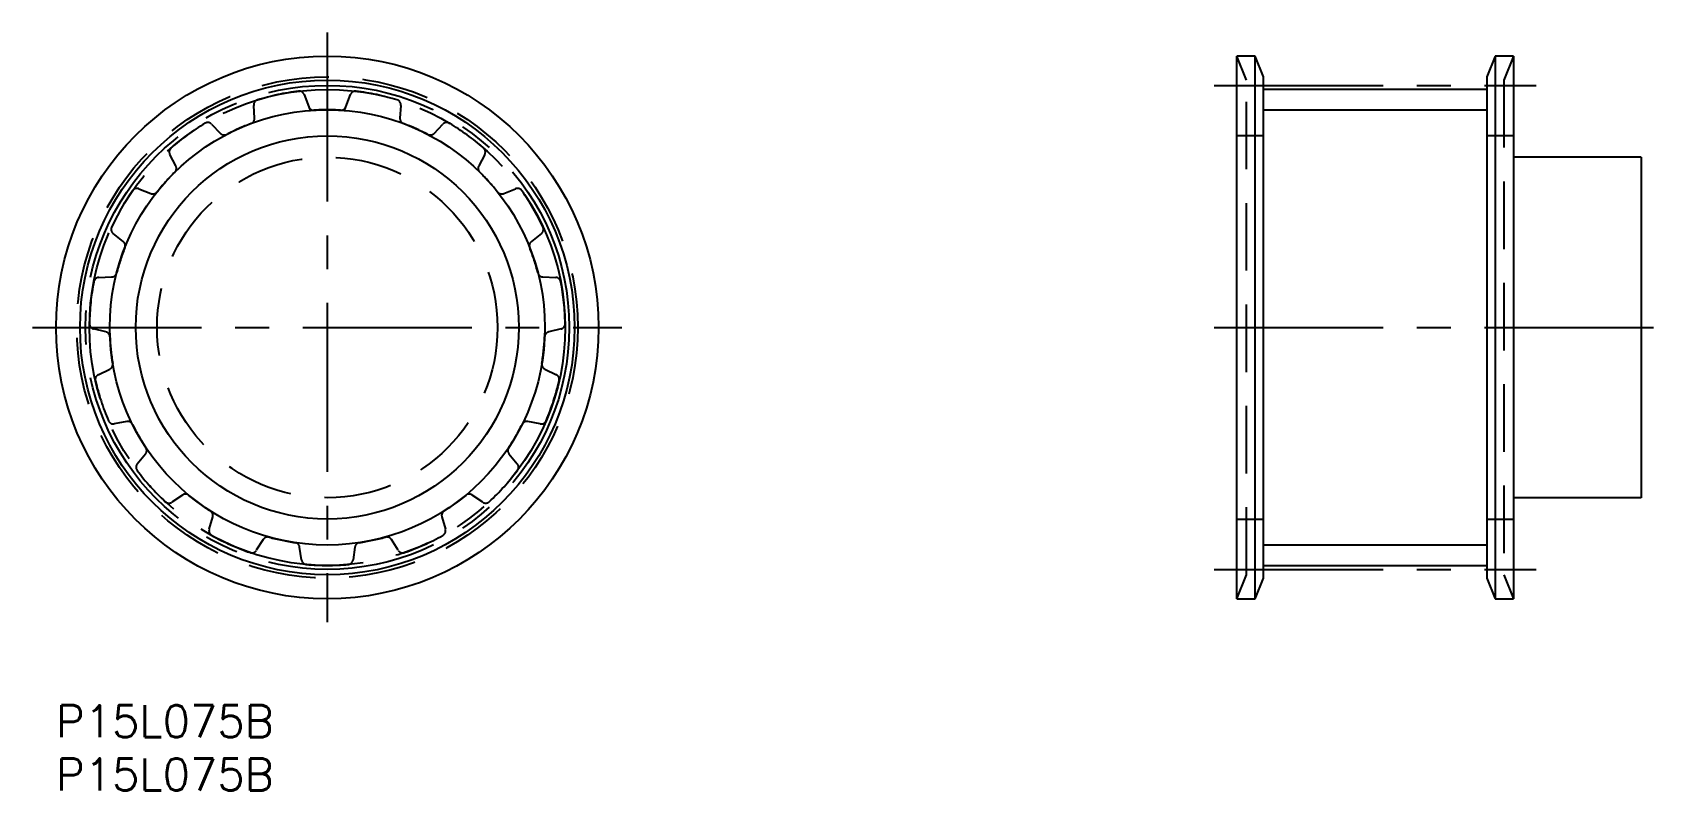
# Model space of a CAD drawing. Extents: x -2 to 151, y -8 to 63.
import ezdxf

# ---------------------------------------------------------------- set-up
doc = ezdxf.new("R2010")
doc.units = 0
doc.header["$LTSCALE"] = 0.5
for name, pattern in [('CENTER', [50.8, 31.75, -6.35, 6.35, -6.35]), ('DASHED', [19.05, 12.7, -6.35]), ('PHANTOM', [63.5, 31.75, -6.35, 6.35, -6.35, 6.35, -6.35])]:
    doc.linetypes.add(name, pattern=pattern)
for name, color, linetype in [('MSM_CENTER', 1, 'CENTER'), ('MSM_CONTINUOUS', 7, 'CONTINUOUS'), ('MSM_DASHED', 4, 'DASHED'), ('MSM_IMAGINARY', 6, 'PHANTOM'), ('MSM_NARROW', 5, 'CONTINUOUS'), ('MSM_PART_NUMBER', 7, 'CONTINUOUS')]:
    doc.layers.add(name, color=color, linetype=linetype)
doc.styles.get("Standard").update_dxf_attribs({"font": 'txt.shx', "height": 3, "bigfont": 'bigfont.shx'})

msp = doc.modelspace()

# ---------------------------------------------------------------- linework, layer by layer
at = {"layer": 'MSM_CENTER'}
for p, q in [((25.5, 63.2), (25.5, 7.8)), ((108.87, 58.24), (139.13, 58.24)), ((-2.2, 35.5), (53.2, 35.5)), ((108.87, 35.5), (150.9, 35.5)), ((108.87, 12.76), (139.13, 12.76))]:
    msp.add_line(p, q, dxfattribs=at)
msp.add_circle((25.5, 35.5), 22.74, dxfattribs=at)
at = {"layer": 'MSM_CONTINUOUS'}
for p, q in [((112.72, 61), (111, 61)), ((111, 10), (111, 61)), ((113.5, 59.05), (112.72, 61)), ((112.72, 10), (112.72, 61)), ((135.28, 61), (134.5, 59.05)), ((137, 61), (135.28, 61)), ((135.28, 61), (135.28, 10)), ((137, 61), (137, 10)), ((113.5, 11.95), (113.5, 59.05)), ((134.5, 59.05), (134.5, 11.95)), ((134.5, 57.86), (113.5, 57.86)), ((149, 51.5), (137, 51.5)), ((149, 51.5), (149, 19.5)), ((149, 19.5), (137, 19.5)), ((113.5, 13.14), (134.5, 13.14)), ((112.72, 10), (113.5, 11.95)), ((134.5, 11.95), (135.28, 10)), ((111, 10), (112.72, 10)), ((135.28, 10), (137, 10))]:
    msp.add_line(p, q, dxfattribs=at)
for radius in [25.5, 23.24, 18]:
    msp.add_circle((25.5, 35.5), radius, dxfattribs=at)
at = {"layer": 'MSM_DASHED'}
for p, q in [((111.9, 58.74), (111, 61)), ((137, 61), (136.1, 58.74)), ((111.9, 12.26), (111.9, 58.74)), ((136.1, 58.74), (136.1, 12.26)), ((23.33, 57.37), (23.75, 56.24)), ((27.25, 56.24), (27.67, 57.37)), ((18.67, 55.16), (18.58, 56.36)), ((32.42, 56.36), (32.33, 55.16)), ((14.63, 54.6), (15.46, 53.73)), ((35.54, 53.73), (36.37, 54.6)), ((113.5, 53.5), (111, 53.5)), ((137, 53.5), (134.5, 53.5)), ((11.26, 50.68), (10.7, 51.74)), ((40.3, 51.74), (39.74, 50.68)), ((7.8, 48.53), (8.91, 48.07)), ((42.09, 48.07), (43.2, 48.53)), ((6.32, 43.58), (5.37, 44.32)), ((45.63, 44.32), (44.68, 43.58)), ((4.03, 40.2), (5.23, 40.24)), ((45.77, 40.24), (46.97, 40.2)), ((4.69, 35.08), (3.52, 35.37)), ((47.48, 35.37), (46.31, 35.08)), ((3.97, 31.06), (5.06, 31.59)), ((45.94, 31.59), (47.03, 31.06)), ((6.66, 26.65), (5.48, 26.44)), ((45.52, 26.44), (44.34, 26.65)), ((7.64, 22.69), (8.42, 23.61)), ((42.58, 23.61), (43.36, 22.69)), ((11.89, 19.75), (10.89, 19.08)), ((40.11, 19.08), (39.11, 19.75)), ((14.4, 16.53), (14.73, 17.69)), ((36.27, 17.69), (36.6, 16.53)), ((111, 17.5), (113.5, 17.5)), ((134.5, 17.5), (137, 17.5)), ((19.47, 15.58), (18.83, 14.56)), ((32.17, 14.56), (31.53, 15.58)), ((23.07, 13.66), (22.9, 14.85)), ((28.1, 14.85), (27.93, 13.66)), ((111, 10), (111.9, 12.26)), ((136.1, 12.26), (137, 10))]:
    msp.add_line(p, q, dxfattribs=at)
for radius in [23.55, 16]:
    msp.add_circle((25.5, 35.5), radius, dxfattribs=at)
for centre, radius, start, end in [((19.08, 56.4), 0.5, 107.0747, 184), ((25.5, 35.5), 22.36, 96.9253, 107.0747), ((22.86, 57.2), 0.5, 20, 96.9253), ((28.14, 57.2), 0.5, 83.0747, 160), ((25.5, 35.5), 22.36, 72.9253, 83.0747), ((31.92, 56.4), 0.5, 356, 72.9253), ((18.17, 55.13), 0.5, 290.4859, 4), ((24.22, 56.41), 0.5, 200, 273.5141), ((25.5, 35.5), 20.45, 86.4859, 93.5141), ((26.78, 56.41), 0.5, 266.4859, 340), ((32.83, 55.13), 0.5, 176, 249.5141), ((25.5, 35.5), 22.36, 120.9253, 131.0747), ((14.27, 54.25), 0.5, 44, 120.9253), ((15.82, 54.08), 0.5, 224, 297.5141), ((25.5, 35.5), 20.45, 110.4859, 117.5141), ((25.5, 35.5), 20.45, 62.4859, 69.5141), ((35.18, 54.08), 0.5, 242.4859, 316), ((36.73, 54.25), 0.5, 59.0747, 136), ((25.5, 35.5), 22.36, 48.9253, 59.0747), ((11.14, 51.98), 0.5, 131.0747, 208), ((39.86, 51.98), 0.5, 332, 48.9253), ((10.82, 50.45), 0.5, 314.4859, 28), ((40.18, 50.45), 0.5, 152, 225.5141), ((25.5, 35.5), 20.45, 134.4859, 141.5141), ((25.5, 35.5), 20.45, 38.4859, 45.5141), ((25.5, 35.5), 22.36, 144.9253, 155.0747), ((7.61, 48.06), 0.5, 68, 144.9253), ((9.1, 48.54), 0.5, 248, 321.5141), ((41.9, 48.54), 0.5, 218.4859, 292), ((43.39, 48.06), 0.5, 35.0747, 112), ((25.5, 35.5), 22.36, 24.9253, 35.0747), ((5.68, 44.71), 0.5, 155.0747, 232), ((45.32, 44.71), 0.5, 308, 24.9253), ((25.5, 35.5), 20.45, 158.4859, 165.5141), ((6.01, 43.18), 0.5, 338.4859, 52), ((44.99, 43.18), 0.5, 128, 201.5141), ((25.5, 35.5), 20.45, 14.4859, 21.5141), ((4.05, 39.7), 0.5, 92, 168.9253), ((5.22, 40.74), 0.5, 272, 345.5141), ((45.78, 40.74), 0.5, 194.4859, 268), ((46.95, 39.7), 0.5, 11.0747, 88), ((25.5, 35.5), 22.36, 168.9253, 179.0747), ((25.5, 35.5), 22.36, 0.9253, 11.0747), ((3.64, 35.85), 0.5, 179.0747, 256), ((47.36, 35.85), 0.5, 284, 0.9253), ((4.57, 34.59), 0.5, 2.4859, 76), ((25.5, 35.5), 20.45, 182.4859, 189.5141), ((25.5, 35.5), 20.45, 350.4859, 357.5141), ((46.43, 34.59), 0.5, 104, 177.5141), ((4.19, 30.61), 0.5, 116, 192.9253), ((4.84, 32.04), 0.5, 296, 9.5141), ((46.16, 32.04), 0.5, 170.4859, 244), ((46.81, 30.61), 0.5, 347.0747, 64), ((25.5, 35.5), 22.36, 192.9253, 203.0747), ((25.5, 35.5), 22.36, 336.9253, 347.0747), ((5.39, 26.93), 0.5, 203.0747, 280), ((6.75, 26.16), 0.5, 26.4859, 100), ((25.5, 35.5), 20.45, 206.4859, 213.5141), ((25.5, 35.5), 20.45, 326.4859, 333.5141), ((44.25, 26.16), 0.5, 80, 153.5141), ((45.61, 26.93), 0.5, 260, 336.9253), ((8.03, 23.93), 0.5, 320, 33.5141), ((42.97, 23.93), 0.5, 146.4859, 220), ((8.02, 22.37), 0.5, 140, 216.9253), ((25.5, 35.5), 22.36, 216.9253, 227.0747), ((25.5, 35.5), 22.36, 312.9253, 323.0747), ((42.98, 22.37), 0.5, 323.0747, 40), ((10.61, 19.49), 0.5, 227.0747, 304), ((12.17, 19.34), 0.5, 50.4859, 124), ((25.5, 35.5), 20.45, 230.4859, 237.5141), ((25.5, 35.5), 20.45, 302.4859, 309.5141), ((38.83, 19.34), 0.5, 56, 129.5141), ((40.39, 19.49), 0.5, 236, 312.9253), ((14.25, 17.83), 0.5, 344, 57.5141), ((36.75, 17.83), 0.5, 122.4859, 196), ((14.88, 16.39), 0.5, 164, 240.9253), ((25.5, 35.5), 22.36, 240.9253, 251.0747), ((19.9, 15.31), 0.5, 74.4859, 148), ((25.5, 35.5), 20.45, 254.4859, 261.5141), ((25.5, 35.5), 20.45, 278.4859, 285.5141), ((31.1, 15.31), 0.5, 32, 105.5141), ((25.5, 35.5), 22.36, 288.9253, 299.0747), ((36.12, 16.39), 0.5, 299.0747, 16), ((18.41, 14.82), 0.5, 251.0747, 328), ((22.41, 14.78), 0.5, 8, 81.5141), ((28.59, 14.78), 0.5, 98.4859, 172), ((32.59, 14.82), 0.5, 212, 288.9253), ((23.57, 13.73), 0.5, 188, 264.9253), ((25.5, 35.5), 22.36, 264.9253, 275.0747), ((27.43, 13.73), 0.5, 275.0747, 352)]:
    msp.add_arc(centre, radius, start, end, dxfattribs=at)
at = {"layer": 'MSM_IMAGINARY'}
msp.add_circle((25.5, 35.5), 22.36, dxfattribs=at)
at = {"layer": 'MSM_NARROW'}
for p, q in [((23.75, 56.24), (23.88, 55.89)), ((27.13, 55.89), (27.25, 56.24)), ((113.5, 55.95), (134.5, 55.95)), ((134.5, 15.05), (113.5, 15.05))]:
    msp.add_line(p, q, dxfattribs=at)
msp.add_circle((25.5, 35.5), 20.45, dxfattribs=at)

# ---------------------------------------------------------------- texts
at = {"layer": 'MSM_PART_NUMBER'}
for p in [(0, -3), (0, -8)]:
    msp.add_text('P15L075B', height=3, dxfattribs=at).set_placement(p)

doc.saveas('drawing.dxf')
